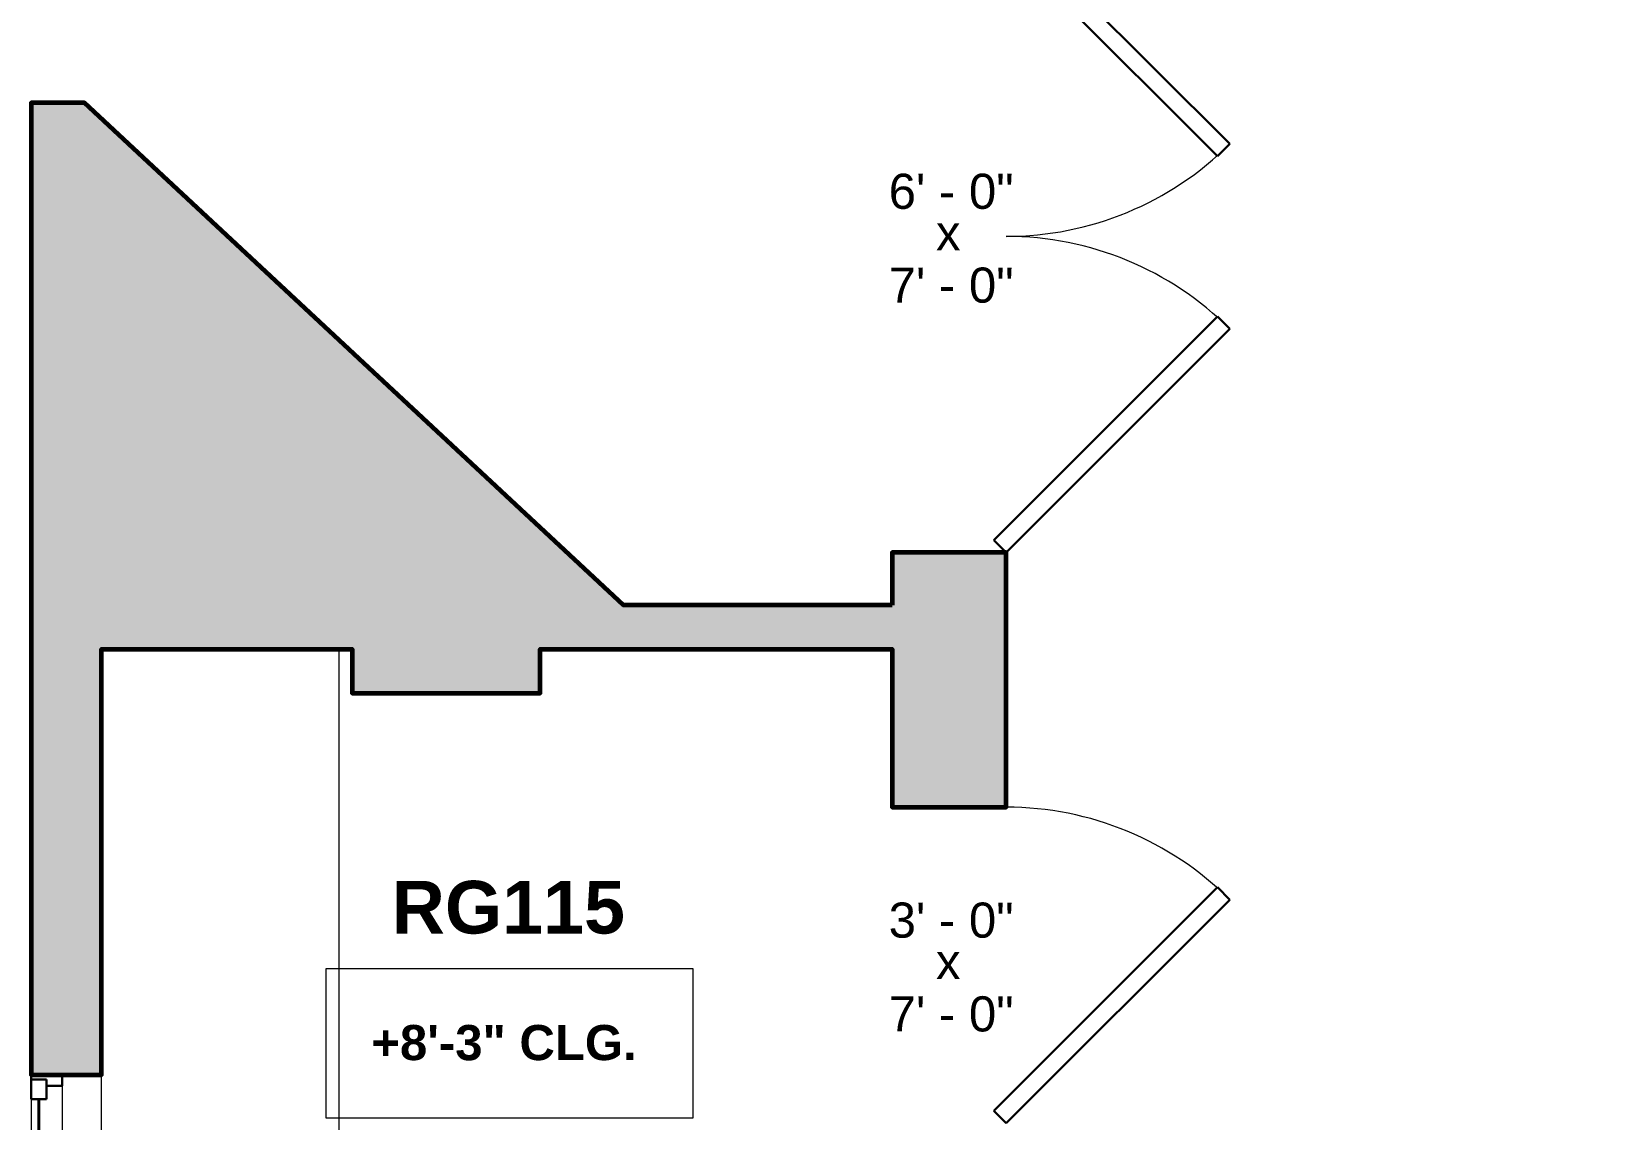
# Model space of a CAD drawing. Header units: inches. Extents: x -2078 to 106214, y -964 to 6385.
# Drawn here: x 37496.4 to 37674.4, y 4163.7 to 4287.8 of the extents above; entities that cross this region are included whole.
import ezdxf

# ---------------------------------------------------------------- set-up
doc = ezdxf.new("R2010")
doc.units = ezdxf.units.IN
doc.header["$MEASUREMENT"] = 0
for name, color, linetype, lineweight in [('A-ANNO', 2, 'Continuous', 5), ('A-ANNO-DIMS', 1, 'Continuous', 9), ('A-DETAIL-3', 40, 'Continuous', 15), ('A-DOOR', 1, 'Continuous', 18), ('A-GLAZ', 2, 'Continuous', 30), ('A-WALL', 3, 'Continuous', 40), ('A-WINDOWS', 2, 'Continuous', 18)]:
    doc.layers.add(name, color=color, linetype=linetype, lineweight=lineweight)
doc.layers.add('A-HATCH', color=9, linetype='Continuous')
doc.styles.add('Arial_2', font='arial.ttf', dxfattribs={"height": 3})
doc.styles.add('Arial_3', font='arial.ttf', dxfattribs={"height": 0.125})
doc.styles.add('Arial_B', font='arialbd.ttf', dxfattribs={"height": 4.5})
doc.styles.add('Arial_B_1', font='arialbd.ttf', dxfattribs={"height": 3})
doc.styles.add('JC', font='arial.ttf', dxfattribs={"height": 0.125})
doc.dimstyles.new('JC-DIMS', dxfattribs={"dimtxt": 0.125, "dimasz": 0.09375, "dimexe": 0.09375, "dimexo": 0.09375, "dimgap": 0.046875, "dimtad": 1, "dimdec": 1, "dimzin": 0, "dimdsep": 46, "dimlunit": 4, "dimtxsty": 'JC', "dimblk": 'ARCHTICK', "dimcen": 0.09, "dimclrd": 1, "dimclre": 1, "dimclrt": 256, "dimadec": 0, "dimazin": 0, "dimtfac": 1, "dimtdec": 1, "dimtofl": 0, "dimtmove": 1, "dimatfit": 3, "dimfxl": 1, "dimtolj": 1, "dimtzin": 0, "dimarcsym": 0})

# ---------------------------------------------------------------- blocks, each defined once
blk = doc.blocks.new('JC_DOUBLE DOOR - DOUBLE DOOR-1487541-3-1st Floor - Auditorium')
at = {"layer": 'A-DOOR', "lineweight": 30}
for p, q in [((-36, 6.5), (-10.54, 31.96)), ((-9.13, 30.54), (-34.59, 5.09)), ((-10.54, 31.96), (-9.13, 30.54)), ((10.54, 31.96), (9.13, 30.54)), ((9.13, 30.54), (34.59, 5.09)), ((36, 6.5), (10.54, 31.96)), ((-34.59, 5.09), (-36, 6.5)), ((34.59, 5.09), (36, 6.5))]:
    blk.add_line(p, q, dxfattribs=at)
at = {"layer": 'A-DOOR', "lineweight": 9}
for centre, start, end in [((-36, 6.5), 0, 45), ((36, 6.5), 135, 180)]:
    blk.add_arc(centre, 36, start, end, dxfattribs=at)
blk = doc.blocks.new('JC_DOOR_SINGLE PANEL - SINGLE DOOR-1488038-3-1st Floor - Auditorium')
at = {"layer": 'A-DOOR', "lineweight": 30}
for p, q in [((-7.46, 31.96), (-8.87, 30.54)), ((-8.87, 30.54), (16.59, 5.09)), ((18, 6.5), (-7.46, 31.96)), ((16.59, 5.09), (18, 6.5))]:
    blk.add_line(p, q, dxfattribs=at)
at = {"layer": 'A-DOOR', "lineweight": 9}
blk.add_arc((18, 6.5), 36, 135, 180, dxfattribs=at)
blk = doc.blocks.new('JC_FIXED WINDOW - MUNTIN - FIXED WINDOW-1488380-3-1st Floor - Auditorium')
at = {"layer": 'A-GLAZ'}
for p, q in [((-35, 4), (-35, -4)), ((-32.25, 4), (-35, 4)), ((-34.5, 4), (-34.5, 2.25)), ((-32.25, 4), (-32.25, 2.25)), ((32.25, 4), (35, 4)), ((32.25, 4), (32.25, 2.25)), ((34.5, 4), (34.5, 2.25)), ((35, 4), (35, -4)), ((-34.5, 2.25), (-33.75, 2.25)), ((-32.25, 2.25), (-33.75, 2.25)), ((-33.75, 2.25), (-33.75, 0.5)), ((32.25, 2.25), (34.5, 2.25)), ((33.75, 2.25), (33.75, 0.5)), ((-35, 0.5), (-33.75, 0.5)), ((33.75, 0.5), (35, 0.5))]:
    blk.add_line(p, q, dxfattribs=at)
at = {"layer": 'A-GLAZ', "lineweight": 9}
for p, q in [((32.25, 4), (-32.25, 4)), ((33.75, 0.5), (-33.75, 0.5))]:
    blk.add_line(p, q, dxfattribs=at)
at = {"layer": 'A-GLAZ', "lineweight": 40}
blk.add_line((-32.25, 3.125), (32.25, 3.125), dxfattribs=at)
at = {"layer": 'A-WINDOWS'}
for p, q in [((35, 4), (-35, 4)), ((-35, -4), (35, -4))]:
    blk.add_line(p, q, dxfattribs=at)
blk = doc.blocks.new('_ArchTick')
at = {"color": 0, "linetype": 'ByBlock', "const_width": 0.15}
blk.add_lwpolyline([(-0.5, -0.5), (0.5, 0.5)], dxfattribs=at)
blk = doc.blocks.new('*D1647')
at = {"layer": 'A-ANNO-DIMS', "color": 1, "lineweight": -2, "transparency": 16777216}
for p, q in [((37598.89, 4434.4), (38046.43, 4434.4)), ((38041.93, 3764.39), (38041.93, 4434.4)), ((37767.89, 3764.39), (38046.43, 3764.39))]:
    blk.add_line(p, q, dxfattribs=at)
at = {"layer": 'Defpoints', "color": 0, "transparency": 16777216}
for p in [(37594.39, 4434.4), (38041.93, 4434.4), (37763.39, 3764.39)]:
    blk.add_point(p, dxfattribs=at)
at = {"layer": 'A-ANNO-DIMS', "color": 1, "lineweight": -2, "transparency": 16777216, "xscale": 4.5, "yscale": 4.5, "zscale": 4.5}
for p, rotation in [((38041.93, 4434.4), 90), ((38041.93, 3764.39), 270)]:
    blk.add_blockref('_ArchTick', p, dxfattribs=dict(at, rotation=rotation))
at = {"layer": 'A-ANNO-DIMS', "color": 2, "transparency": 16777216, "insert": (38036.61, 4099.39), "char_height": 6, "width": 0.5739, "attachment_point": 5, "rotation": 90, "style": 'JC'}
blk.add_mtext('\\A1;55\'-10"', dxfattribs=at)
blk = doc.blocks.new('JC- existing door Tag_quad - JC- existing door Tag_quad-839775-3-1st Floor - Auditorium')
at = {"layer": 'A-ANNO', "insert": (-0.0234, 0.0378), "char_height": 0.0625, "width": 0.0505, "attachment_point": 1, "style": 'Arial_3', "bg_fill": 3, "box_fill_scale": 1.25, "bg_fill_color": 256, "bg_fill_true_color": 13158600, "bg_fill_transparency": 0}
blk.add_mtext('x', dxfattribs=at)

msp = doc.modelspace()

# ---------------------------------------------------------------- linework, layer by layer
at = {"layer": 'A-ANNO', "flags": 128}
msp.add_lwpolyline([(37529.978, 4181.038), (37571.714, 4181.038), (37571.714, 4163.97), (37529.978, 4163.97)], close=True, dxfattribs=at)
at = {"layer": 'A-DETAIL-3', "lineweight": 9}
msp.add_line((37531.386, 4217.394), (37531.386, 4051.015), dxfattribs=at)

# ---------------------------------------------------------------- block references
at = {"layer": 'A-WINDOWS', "rotation": 89.99999999999991}
msp.add_blockref('JC_FIXED WINDOW - MUNTIN - FIXED WINDOW-1488380-3-1st Floor - Auditorium', (37500.386, 4133.894), dxfattribs=at)

# ---------------------------------------------------------------- texts
at = {"layer": 'A-ANNO', "char_height": 4, "width": 17.978, "attachment_point": 1, "style": 'Arial_2', "bg_fill": 3, "box_fill_scale": 1.25, "bg_fill_color": 256, "bg_fill_true_color": 13158600, "bg_fill_transparency": 0}
for s, insert in [('6\' - 0"', (37594.001, 4271.531)), ('7\' - 0"', (37594.001, 4260.85)), ('3\' - 0"', (37594.001, 4188.531)), ('7\' - 0"', (37594.001, 4177.85))]:
    msp.add_mtext(s, dxfattribs=dict(at, insert=insert))
at = {"layer": 'A-ANNO', "attachment_point": 1}
for s, insert, char_height, width, style in [('RG115', (37537.426, 4191.002), 6, 32.32, 'Arial_B'), ('+8\'-3" CLG.', (37535.098, 4174.585), 4, 37.976, 'Arial_B_1')]:
    msp.add_mtext(s, dxfattribs=dict(at, insert=insert, char_height=char_height, width=width, style=style))

# ---------------------------------------------------------------- next in the draw order: block references
at = {"layer": 'A-DOOR', "rotation": 269.9999999999999}
for name, p in [('JC_DOUBLE DOOR - DOUBLE DOOR-1487541-3-1st Floor - Auditorium', (37600.886, 4264.394)), ('JC_DOOR_SINGLE PANEL - SINGLE DOOR-1488038-3-1st Floor - Auditorium', (37600.886, 4181.394))]:
    msp.add_blockref(name, p, dxfattribs=at)

# ---------------------------------------------------------------- next in the draw order: dimensions: what is measured, and where the dimension line sits
at = {"layer": 'A-ANNO-DIMS'}
dim = msp.add_linear_dim(base=(38041.928, 4434.4), p1=(37763.386, 3764.388), p2=(37594.386, 4434.4), angle=90, dimstyle='JC-DIMS', override={"dimclrt": 2}, dxfattribs=at)
dim.commit()
dim.dimension.update_dxf_attribs({"geometry": '*D1647', "text_midpoint": (38036.614, 4099.394)})

# ---------------------------------------------------------------- next in the draw order: block references
at = {"layer": 'A-ANNO', "xscale": 64, "yscale": 64, "zscale": 64}
for p in [(37600.886, 4264.394), (37600.886, 4181.394)]:
    msp.add_blockref('JC- existing door Tag_quad - JC- existing door Tag_quad-839775-3-1st Floor - Auditorium', p, dxfattribs=at)

# ---------------------------------------------------------------- next in the draw order: hatches: boundary and pattern name
at = {"layer": 'A-HATCH'}
h = msp.add_hatch(color=256, dxfattribs=at)
h.dxf.hatch_style = 1
h.paths.add_polyline_path([(37594.386, 4222.394), (37563.824, 4222.394), (37502.458, 4279.618), (37496.386, 4279.618), (37496.386, 4168.894), (37504.386, 4168.894), (37504.386, 4217.394), (37532.935, 4217.394), (37532.935, 4212.367), (37554.312, 4212.367), (37554.312, 4217.394), (37594.386, 4217.394), (37594.386, 4199.394), (37607.386, 4199.394), (37607.386, 4228.394), (37594.386, 4228.394)])

# ---------------------------------------------------------------- next in the draw order: linework, layer by layer
at = {"layer": 'A-WALL', "lineweight": 60}
msp.add_lwpolyline([(37594.386, 4222.394), (37563.824, 4222.394), (37502.458, 4279.618), (37496.386, 4279.618), (37496.386, 4168.894), (37504.386, 4168.894), (37504.386, 4217.394), (37532.935, 4217.394), (37532.935, 4212.367), (37554.312, 4212.367), (37554.312, 4217.394), (37594.386, 4217.394), (37594.386, 4199.394), (37607.386, 4199.394), (37607.386, 4228.394), (37594.386, 4228.394)], close=True, dxfattribs=at)

doc.saveas('drawing.dxf')
